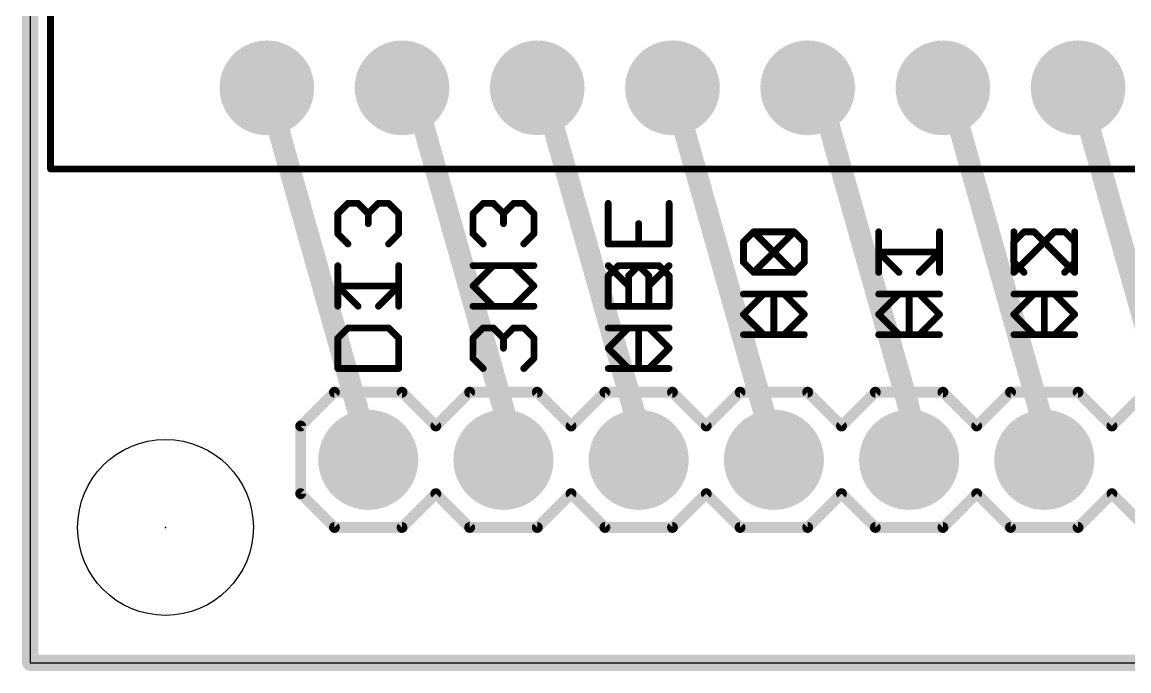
# Model space of a CAD drawing. Extents: x -3 to 97, y 0 to 38.
# Drawn here: x -0.15 to 20.64, y -0.15 to 12.03 of the extents above; entities that cross this region are included whole.
import ezdxf

# ---------------------------------------------------------------- set-up
doc = ezdxf.new("R2010")
doc.units = 0
for name, color, linetype in [('1', 14, 'CONTINUOUS'), ('16', 174, 'CONTINUOUS'), ('17', 94, 'CONTINUOUS'), ('20', 178, 'CONTINUOUS'), ('21', 251, 'CONTINUOUS'), ('23', 178, 'CONTINUOUS'), ('25', 251, 'CONTINUOUS'), ('26', 251, 'CONTINUOUS')]:
    doc.layers.add(name, color=color, linetype=linetype)

# ---------------------------------------------------------------- blocks, each defined once
blk = doc.blocks.new('ROUNDP')
at = {"const_width": 0.5}
blk.add_lwpolyline([(0, -0.25, 1), (0, 0.25, 1), (0, -0.25)], format="xyb", dxfattribs=at)

msp = doc.modelspace()

# ---------------------------------------------------------------- linework, layer by layer
at = {"layer": '1', "const_width": 0.3048}
for points in [[(0, 0), (0, 37.465)], [(97.155, 0), (0, 0)]]:
    msp.add_lwpolyline(points, dxfattribs=at)
at = {"layer": '1', "const_width": 0.1524}
for points in [[(0, 0.0762, 1), (0, -0.0762)], [(-0.0762, 0, 1), (0.0762, 0)]]:
    msp.add_lwpolyline(points, format="xyb", dxfattribs=at)
at = {"layer": '16'}
for points, const_width in [([(0, 0), (0, 36.83)], 0.3048), ([(4.4704, 10.6934), (4.445, 10.795)], 0.4064), ([(6.3754, 3.9624), (4.4704, 10.6934)], 0.4064), ([(7.2136, 10.6934), (6.985, 10.795)], 0.4064), ([(9.1186, 3.9624), (7.2136, 10.6934)], 0.4064), ([(9.652, 10.6934), (9.525, 10.795)], 0.4064), ([(11.557, 3.9624), (9.652, 10.6934)], 0.4064), ([(12.0904, 10.6934), (12.065, 10.795)], 0.4064), ([(13.9954, 3.9624), (12.0904, 10.6934)], 0.4064), ([(14.8336, 10.6934), (14.605, 10.795)], 0.4064), ([(16.7386, 3.9624), (14.8336, 10.6934)], 0.4064), ([(17.272, 10.6934), (17.145, 10.795)], 0.4064), ([(19.177, 3.9624), (17.272, 10.6934)], 0.4064), ([(19.7104, 10.6934), (19.685, 10.795)], 0.4064), ([(21.6154, 3.9624), (19.7104, 10.6934)], 0.4064), ([(6.3754, 3.9624), (6.35, 3.81)], 0.4064), ([(9.1186, 3.9624), (8.89, 3.81)], 0.4064), ([(11.557, 3.9624), (11.43, 3.81)], 0.4064), ([(13.9954, 3.9624), (13.97, 3.81)], 0.4064), ([(16.7386, 3.9624), (16.51, 3.81)], 0.4064), ([(19.177, 3.9624), (19.05, 3.81)], 0.4064), ([(97.155, 0), (0, 0)], 0.3048)]:
    msp.add_lwpolyline(points, dxfattribs=dict(at, const_width=const_width))
for points, const_width in [([(4.5436, 10.8196, 1), (4.3464, 10.7704)], 0.2032), ([(4.5682, 10.7211, 1), (4.3726, 10.6657)], 0.2032), ([(4.3718, 10.6688, 1), (4.569, 10.718)], 0.2032), ([(7.0263, 10.8878, 1), (6.9437, 10.7022)], 0.2032), ([(7.3114, 10.7211, 1), (7.1158, 10.6657)], 0.2032), ([(7.1723, 10.6006, 1), (7.2549, 10.7862)], 0.2032), ([(9.5885, 10.8743, 1), (9.4615, 10.7157)], 0.2032), ([(9.7498, 10.7211, 1), (9.5542, 10.6657)], 0.2032), ([(9.5885, 10.6141, 1), (9.7155, 10.7727)], 0.2032), ([(12.1636, 10.8196, 1), (11.9664, 10.7704)], 0.2032), ([(12.1882, 10.7211, 1), (11.9926, 10.6657)], 0.2032), ([(11.9918, 10.6688, 1), (12.189, 10.718)], 0.2032), ([(14.6463, 10.8878, 1), (14.5637, 10.7022)], 0.2032), ([(14.9314, 10.7211, 1), (14.7358, 10.6657)], 0.2032), ([(14.7923, 10.6006, 1), (14.8749, 10.7862)], 0.2032), ([(17.2085, 10.8743, 1), (17.0815, 10.7157)], 0.2032), ([(17.3698, 10.7211, 1), (17.1742, 10.6657)], 0.2032), ([(17.2085, 10.6141, 1), (17.3355, 10.7727)], 0.2032), ([(19.7836, 10.8196, 1), (19.5864, 10.7704)], 0.2032), ([(19.8082, 10.7211, 1), (19.6126, 10.6657)], 0.2032), ([(19.6118, 10.6688, 1), (19.809, 10.718)], 0.2032), ([(6.4756, 3.9457, 1), (6.2752, 3.9791)], 0.2032), ([(9.175, 3.8779, 1), (9.0622, 4.0469)], 0.2032), ([(11.6351, 3.8974, 1), (11.4789, 4.0274)], 0.2032), ([(14.0956, 3.9457, 1), (13.8952, 3.9791)], 0.2032), ([(16.795, 3.8779, 1), (16.6822, 4.0469)], 0.2032), ([(19.2551, 3.8974, 1), (19.0989, 4.0274)], 0.2032), ([(6.2776, 3.9347, 1), (6.4732, 3.9901)], 0.2032), ([(8.8336, 3.8945, 1), (8.9464, 3.7255)], 0.2032), ([(9.0208, 3.9347, 1), (9.2164, 3.9901)], 0.2032), ([(11.3519, 3.875, 1), (11.5081, 3.745)], 0.2032), ([(11.4592, 3.9347, 1), (11.6548, 3.9901)], 0.2032), ([(13.8976, 3.9347, 1), (14.0932, 3.9901)], 0.2032), ([(16.4536, 3.8945, 1), (16.5664, 3.7255)], 0.2032), ([(16.6408, 3.9347, 1), (16.8364, 3.9901)], 0.2032), ([(18.9719, 3.875, 1), (19.1281, 3.745)], 0.2032), ([(19.0792, 3.9347, 1), (19.2748, 3.9901)], 0.2032), ([(6.2498, 3.8267, 1), (6.4502, 3.7933)], 0.2032), ([(13.8698, 3.8267, 1), (14.0702, 3.7933)], 0.2032), ([(0, 0.0762, 1), (0, -0.0762)], 0.1524), ([(-0.0762, 0, 1), (0.0762, 0)], 0.1524)]:
    msp.add_lwpolyline(points, format="xyb", dxfattribs=dict(at, const_width=const_width))
at = {"layer": '20'}
for p, q in [((0, 36.82), (0, 0)), ((0, 0), (96.825, 0))]:
    msp.add_line(p, q, dxfattribs=at)
msp.add_circle((2.54, 2.54), 1.651, dxfattribs=at)
at = {"layer": '21'}
for points, const_width in [([(0.381, 9.271), (0.381, 27.559)], 0.127), ([(44.069, 9.271), (0.381, 9.271)], 0.127), ([(5.08, 4.445), (5.715, 5.08)], 0.2032), ([(5.715, 5.08), (6.985, 5.08)], 0.2032), ([(7.62, 4.445), (6.985, 5.08)], 0.2032), ([(7.62, 4.445), (8.255, 5.08)], 0.2032), ([(8.255, 5.08), (9.525, 5.08)], 0.2032), ([(10.16, 4.445), (9.525, 5.08)], 0.2032), ([(10.16, 4.445), (10.795, 5.08)], 0.2032), ([(10.795, 5.08), (12.065, 5.08)], 0.2032), ([(12.065, 5.08), (12.7, 4.445)], 0.2032), ([(12.7, 4.445), (13.335, 5.08)], 0.2032), ([(13.335, 5.08), (14.605, 5.08)], 0.2032), ([(14.605, 5.08), (15.24, 4.445)], 0.2032), ([(15.24, 4.445), (15.875, 5.08)], 0.2032), ([(15.875, 5.08), (17.145, 5.08)], 0.2032), ([(17.78, 4.445), (17.145, 5.08)], 0.2032), ([(17.78, 4.445), (18.415, 5.08)], 0.2032), ([(18.415, 5.08), (19.685, 5.08)], 0.2032), ([(19.685, 5.08), (20.32, 4.445)], 0.2032), ([(20.32, 4.445), (20.955, 5.08)], 0.2032), ([(5.08, 3.175), (5.08, 4.445)], 0.2032), ([(5.715, 2.54), (5.08, 3.175)], 0.2032), ([(6.985, 2.54), (7.62, 3.175)], 0.2032), ([(8.255, 2.54), (7.62, 3.175)], 0.2032), ([(9.525, 2.54), (10.16, 3.175)], 0.2032), ([(10.795, 2.54), (10.16, 3.175)], 0.2032), ([(12.7, 3.175), (12.065, 2.54)], 0.2032), ([(13.335, 2.54), (12.7, 3.175)], 0.2032), ([(15.24, 3.175), (14.605, 2.54)], 0.2032), ([(15.875, 2.54), (15.24, 3.175)], 0.2032), ([(17.145, 2.54), (17.78, 3.175)], 0.2032), ([(18.415, 2.54), (17.78, 3.175)], 0.2032), ([(20.32, 3.175), (19.685, 2.54)], 0.2032), ([(20.955, 2.54), (20.32, 3.175)], 0.2032), ([(6.985, 2.54), (5.715, 2.54)], 0.2032), ([(9.525, 2.54), (8.255, 2.54)], 0.2032), ([(12.065, 2.54), (10.795, 2.54)], 0.2032), ([(14.605, 2.54), (13.335, 2.54)], 0.2032), ([(17.145, 2.54), (15.875, 2.54)], 0.2032), ([(19.685, 2.54), (18.415, 2.54)], 0.2032)]:
    msp.add_lwpolyline(points, dxfattribs=dict(at, const_width=const_width))
for points, const_width in [([(0.381, 9.3028, 1), (0.381, 9.2393)], 0.0635), ([(0.3493, 9.271, 1), (0.4128, 9.271)], 0.0635), ([(5.715, 5.1308, 1), (5.715, 5.0292)], 0.1016), ([(5.7509, 5.0441, 1), (5.6791, 5.1159)], 0.1016), ([(7.0209, 5.1159, 1), (6.9491, 5.0441)], 0.1016), ([(6.985, 5.0292, 1), (6.985, 5.1308)], 0.1016), ([(8.255, 5.1308, 1), (8.255, 5.0292)], 0.1016), ([(8.2909, 5.0441, 1), (8.2191, 5.1159)], 0.1016), ([(9.5609, 5.1159, 1), (9.4891, 5.0441)], 0.1016), ([(9.525, 5.0292, 1), (9.525, 5.1308)], 0.1016), ([(10.795, 5.1308, 1), (10.795, 5.0292)], 0.1016), ([(10.8309, 5.0441, 1), (10.7591, 5.1159)], 0.1016), ([(12.1009, 5.1159, 1), (12.0291, 5.0441)], 0.1016), ([(12.065, 5.0292, 1), (12.065, 5.1308)], 0.1016), ([(13.335, 5.1308, 1), (13.335, 5.0292)], 0.1016), ([(13.3709, 5.0441, 1), (13.2991, 5.1159)], 0.1016), ([(14.6409, 5.1159, 1), (14.5691, 5.0441)], 0.1016), ([(14.605, 5.0292, 1), (14.605, 5.1308)], 0.1016), ([(15.875, 5.1308, 1), (15.875, 5.0292)], 0.1016), ([(15.9109, 5.0441, 1), (15.8391, 5.1159)], 0.1016), ([(17.1809, 5.1159, 1), (17.1091, 5.0441)], 0.1016), ([(17.145, 5.0292, 1), (17.145, 5.1308)], 0.1016), ([(18.415, 5.1308, 1), (18.415, 5.0292)], 0.1016), ([(18.4509, 5.0441, 1), (18.3791, 5.1159)], 0.1016), ([(19.7209, 5.1159, 1), (19.6491, 5.0441)], 0.1016), ([(19.685, 5.0292, 1), (19.685, 5.1308)], 0.1016), ([(5.1308, 4.445, 1), (5.0292, 4.445)], 0.1016), ([(5.0441, 4.4809, 1), (5.1159, 4.4091)], 0.1016), ([(7.5841, 4.4809, 1), (7.6559, 4.4091)], 0.1016), ([(7.5841, 4.4091, 1), (7.6559, 4.4809)], 0.1016), ([(10.1241, 4.4809, 1), (10.1959, 4.4091)], 0.1016), ([(10.1241, 4.4091, 1), (10.1959, 4.4809)], 0.1016), ([(12.6641, 4.4809, 1), (12.7359, 4.4091)], 0.1016), ([(12.6641, 4.4091, 1), (12.7359, 4.4809)], 0.1016), ([(15.2041, 4.4809, 1), (15.2759, 4.4091)], 0.1016), ([(15.2041, 4.4091, 1), (15.2759, 4.4809)], 0.1016), ([(17.7441, 4.4809, 1), (17.8159, 4.4091)], 0.1016), ([(17.7441, 4.4091, 1), (17.8159, 4.4809)], 0.1016), ([(20.2841, 4.4809, 1), (20.3559, 4.4091)], 0.1016), ([(20.2841, 4.4091, 1), (20.3559, 4.4809)], 0.1016), ([(5.1159, 3.2109, 1), (5.0441, 3.1391)], 0.1016), ([(5.0292, 3.175, 1), (5.1308, 3.175)], 0.1016), ([(7.6559, 3.2109, 1), (7.5841, 3.1391)], 0.1016), ([(7.6559, 3.1391, 1), (7.5841, 3.2109)], 0.1016), ([(10.1959, 3.2109, 1), (10.1241, 3.1391)], 0.1016), ([(10.1959, 3.1391, 1), (10.1241, 3.2109)], 0.1016), ([(12.7359, 3.2109, 1), (12.6641, 3.1391)], 0.1016), ([(12.7359, 3.1391, 1), (12.6641, 3.2109)], 0.1016), ([(15.2759, 3.2109, 1), (15.2041, 3.1391)], 0.1016), ([(15.2759, 3.1391, 1), (15.2041, 3.2109)], 0.1016), ([(17.8159, 3.2109, 1), (17.7441, 3.1391)], 0.1016), ([(17.8159, 3.1391, 1), (17.7441, 3.2109)], 0.1016), ([(20.3559, 3.2109, 1), (20.2841, 3.1391)], 0.1016), ([(20.3559, 3.1391, 1), (20.2841, 3.2109)], 0.1016), ([(5.715, 2.5908, 1), (5.715, 2.4892)], 0.1016), ([(5.6791, 2.5041, 1), (5.7509, 2.5759)], 0.1016), ([(6.9491, 2.5759, 1), (7.0209, 2.5041)], 0.1016), ([(6.985, 2.4892, 1), (6.985, 2.5908)], 0.1016), ([(8.255, 2.5908, 1), (8.255, 2.4892)], 0.1016), ([(8.2191, 2.5041, 1), (8.2909, 2.5759)], 0.1016), ([(9.4891, 2.5759, 1), (9.5609, 2.5041)], 0.1016), ([(9.525, 2.4892, 1), (9.525, 2.5908)], 0.1016), ([(10.795, 2.5908, 1), (10.795, 2.4892)], 0.1016), ([(10.7591, 2.5041, 1), (10.8309, 2.5759)], 0.1016), ([(12.0291, 2.5759, 1), (12.1009, 2.5041)], 0.1016), ([(12.065, 2.4892, 1), (12.065, 2.5908)], 0.1016), ([(13.335, 2.5908, 1), (13.335, 2.4892)], 0.1016), ([(13.2991, 2.5041, 1), (13.3709, 2.5759)], 0.1016), ([(14.5691, 2.5759, 1), (14.6409, 2.5041)], 0.1016), ([(14.605, 2.4892, 1), (14.605, 2.5908)], 0.1016), ([(15.875, 2.5908, 1), (15.875, 2.4892)], 0.1016), ([(15.8391, 2.5041, 1), (15.9109, 2.5759)], 0.1016), ([(17.1091, 2.5759, 1), (17.1809, 2.5041)], 0.1016), ([(17.145, 2.4892, 1), (17.145, 2.5908)], 0.1016), ([(18.415, 2.5908, 1), (18.415, 2.4892)], 0.1016), ([(18.3791, 2.5041, 1), (18.4509, 2.5759)], 0.1016), ([(19.6491, 2.5759, 1), (19.7209, 2.5041)], 0.1016), ([(19.685, 2.4892, 1), (19.685, 2.5908)], 0.1016)]:
    msp.add_lwpolyline(points, format="xyb", dxfattribs=dict(at, const_width=const_width))
at = {"layer": '23'}
msp.add_point((2.54, 2.54), dxfattribs=at)
at = {"layer": '25', "const_width": 0.127}
for points in [[(5.7775, 8.4353), (5.9682, 8.6259)], [(5.9682, 8.6259), (6.1589, 8.6259)], [(6.1589, 8.6259), (6.3495, 8.4353)], [(6.3495, 8.4353), (6.5402, 8.6259)], [(6.5402, 8.6259), (6.7308, 8.6259)], [(6.7308, 8.6259), (6.9215, 8.4353)], [(8.3175, 8.4353), (8.5082, 8.6259)], [(8.5082, 8.6259), (8.6989, 8.6259)], [(8.6989, 8.6259), (8.8895, 8.4353)], [(8.8895, 8.4353), (9.0802, 8.6259)], [(9.0802, 8.6259), (9.2708, 8.6259)], [(9.2708, 8.6259), (9.4615, 8.4353)], [(10.8575, 7.8633), (10.8575, 8.6259)], [(5.7775, 8.054), (5.7775, 8.4353)], [(6.3495, 8.4353), (6.3495, 8.2446)], [(6.9215, 8.4353), (6.9215, 8.054)], [(8.3175, 8.054), (8.3175, 8.4353)], [(8.8895, 8.4353), (8.8895, 8.2446)], [(9.4615, 8.4353), (9.4615, 8.054)], [(5.9682, 7.8633), (5.7775, 8.054)], [(6.9215, 8.054), (6.7308, 7.8633)], [(8.5082, 7.8633), (8.3175, 8.054)], [(9.4615, 8.054), (9.2708, 7.8633)], [(11.4295, 7.8633), (11.4295, 8.2446)], [(13.3975, 7.9009), (13.5882, 8.0915)], [(13.5882, 8.0915), (14.3508, 8.0915)], [(14.3508, 7.3289), (13.5882, 8.0915)], [(14.3508, 8.0915), (14.5415, 7.9009)], [(17.0815, 7.3289), (17.0815, 8.0915)], [(18.6682, 8.0915), (18.4775, 7.9009)], [(18.8589, 8.0915), (18.6682, 8.0915)], [(19.6215, 7.3289), (18.8589, 8.0915)], [(19.6215, 8.0915), (19.6215, 7.3289)], [(12.0015, 7.8633), (10.8575, 7.8633)], [(13.3975, 7.5196), (13.3975, 7.9009)], [(14.5415, 7.9009), (14.5415, 7.5196)], [(18.4775, 7.9009), (18.4775, 7.5196)], [(16.3189, 7.3289), (15.9375, 7.7102)], [(15.9375, 7.7102), (17.0815, 7.7102)], [(6.9215, 6.6939), (6.9215, 7.4565)], [(9.0802, 7.4565), (8.3175, 7.4565)], [(9.4615, 7.0752), (9.0802, 7.4565)], [(10.8575, 7.2659), (11.0482, 7.4565)], [(11.0482, 7.4565), (11.4295, 7.4565)], [(11.4295, 7.4565), (11.6202, 7.2659)], [(11.6202, 7.0752), (12.0015, 7.4565)], [(13.5882, 7.3289), (13.3975, 7.5196)], [(14.5415, 7.5196), (14.3508, 7.3289)], [(18.4775, 7.5196), (18.6682, 7.3289)], [(10.8575, 6.6939), (10.8575, 7.2659)], [(11.6202, 7.2659), (11.6202, 6.6939)], [(14.3508, 7.3289), (13.5882, 7.3289)], [(6.1589, 6.6939), (5.7775, 7.0752)], [(5.7775, 7.0752), (6.9215, 7.0752)], [(9.0802, 6.6939), (9.4615, 7.0752)], [(13.3975, 6.5408), (13.7789, 6.9222)], [(13.7789, 6.9222), (14.5415, 6.9222)], [(13.9695, 6.1595), (13.9695, 6.9222)], [(15.9375, 6.5408), (16.3189, 6.9222)], [(16.3189, 6.9222), (17.0815, 6.9222)], [(16.5095, 6.1595), (16.5095, 6.9222)], [(18.4775, 6.5408), (18.8589, 6.9222)], [(18.8589, 6.9222), (19.6215, 6.9222)], [(19.0495, 6.1595), (19.0495, 6.9222)], [(8.3175, 6.6939), (9.0802, 6.6939)], [(12.0015, 6.6939), (10.8575, 6.6939)], [(13.7789, 6.1595), (13.3975, 6.5408)], [(16.3189, 6.1595), (15.9375, 6.5408)], [(18.8589, 6.1595), (18.4775, 6.5408)], [(5.9682, 6.2872), (5.7775, 6.0965)], [(6.7308, 6.2872), (5.9682, 6.2872)], [(6.9215, 6.0965), (6.7308, 6.2872)], [(8.3175, 6.0965), (8.5082, 6.2872)], [(8.5082, 6.2872), (8.6989, 6.2872)], [(8.6989, 6.2872), (8.8895, 6.0965)], [(8.8895, 6.0965), (9.0802, 6.2872)], [(9.0802, 6.2872), (9.2708, 6.2872)], [(9.2708, 6.2872), (9.4615, 6.0965)], [(10.8575, 5.9058), (11.2389, 6.2872)], [(11.2389, 6.2872), (12.0015, 6.2872)], [(11.4295, 5.5245), (11.4295, 6.2872)], [(5.7775, 6.0965), (5.7775, 5.5245)], [(6.9215, 5.5245), (6.9215, 6.0965)], [(8.3175, 5.7152), (8.3175, 6.0965)], [(8.8895, 6.0965), (8.8895, 5.9058)], [(9.4615, 6.0965), (9.4615, 5.7152)], [(14.5415, 6.1595), (13.7789, 6.1595)], [(17.0815, 6.1595), (16.3189, 6.1595)], [(19.6215, 6.1595), (18.8589, 6.1595)], [(11.2389, 5.5245), (10.8575, 5.9058)], [(8.5082, 5.5245), (8.3175, 5.7152)], [(9.4615, 5.7152), (9.2708, 5.5245)], [(5.7775, 5.5245), (6.9215, 5.5245)], [(12.0015, 5.5245), (11.2389, 5.5245)]]:
    msp.add_lwpolyline(points, dxfattribs=at)
at = {"layer": '25', "const_width": 0.0635}
for points in [[(5.9682, 8.6577, 1), (5.9682, 8.5942)], [(5.9906, 8.6035, 1), (5.9457, 8.6484)], [(6.1813, 8.6484, 1), (6.1364, 8.6035)], [(6.1589, 8.5942, 1), (6.1589, 8.6577)], [(6.5402, 8.6577, 1), (6.5402, 8.5942)], [(6.5626, 8.6035, 1), (6.5177, 8.6484)], [(6.7533, 8.6484, 1), (6.7084, 8.6035)], [(6.7308, 8.5942, 1), (6.7308, 8.6577)], [(8.5082, 8.6577, 1), (8.5082, 8.5942)], [(8.5306, 8.6035, 1), (8.4857, 8.6484)], [(8.7213, 8.6484, 1), (8.6764, 8.6035)], [(8.6989, 8.5942, 1), (8.6989, 8.6577)], [(9.0802, 8.6577, 1), (9.0802, 8.5942)], [(9.1026, 8.6035, 1), (9.0577, 8.6484)], [(9.2933, 8.6484, 1), (9.2484, 8.6035)], [(9.2708, 8.5942, 1), (9.2708, 8.6577)], [(10.8893, 8.6259, 1), (10.8258, 8.6259)], [(5.8093, 8.4353, 1), (5.7458, 8.4353)], [(5.7551, 8.4577, 1), (5.8, 8.4128)], [(6.3813, 8.4353, 1), (6.3178, 8.4353)], [(6.3271, 8.4577, 1), (6.372, 8.4128)], [(6.3271, 8.4128, 1), (6.372, 8.4577)], [(6.9532, 8.4353, 1), (6.8898, 8.4353)], [(6.899, 8.4128, 1), (6.944, 8.4577)], [(8.3493, 8.4353, 1), (8.2858, 8.4353)], [(8.2951, 8.4577, 1), (8.34, 8.4128)], [(8.9213, 8.4353, 1), (8.8578, 8.4353)], [(8.8671, 8.4577, 1), (8.912, 8.4128)], [(8.8671, 8.4128, 1), (8.912, 8.4577)], [(9.4933, 8.4353, 1), (9.4298, 8.4353)], [(9.439, 8.4128, 1), (9.484, 8.4577)], [(5.8, 8.0764, 1), (5.7551, 8.0315)], [(6.3178, 8.2446, 1), (6.3813, 8.2446)], [(6.944, 8.0315, 1), (6.899, 8.0764)], [(8.34, 8.0764, 1), (8.2951, 8.0315)], [(8.8578, 8.2446, 1), (8.9213, 8.2446)], [(9.484, 8.0315, 1), (9.439, 8.0764)], [(11.4613, 8.2446, 1), (11.3978, 8.2446)], [(13.5882, 8.1233, 1), (13.5882, 8.0598)], [(13.6106, 8.114, 1), (13.5657, 8.0691)], [(13.6106, 8.0691, 1), (13.5657, 8.114)], [(14.3733, 8.114, 1), (14.3284, 8.0691)], [(14.3508, 8.0598, 1), (14.3508, 8.1233)], [(17.1133, 8.0915, 1), (17.0498, 8.0915)], [(18.6682, 8.1233, 1), (18.6682, 8.0598)], [(18.6906, 8.0691, 1), (18.6457, 8.114)], [(18.8813, 8.114, 1), (18.8364, 8.0691)], [(18.8589, 8.0598, 1), (18.8589, 8.1233)], [(19.6532, 8.0915, 1), (19.5898, 8.0915)], [(5.7458, 8.054, 1), (5.8093, 8.054)], [(5.9457, 7.8408, 1), (5.9906, 7.8857)], [(6.7084, 7.8857, 1), (6.7533, 7.8408)], [(6.8898, 8.054, 1), (6.9532, 8.054)], [(8.2858, 8.054, 1), (8.3493, 8.054)], [(8.4857, 7.8408, 1), (8.5306, 7.8857)], [(9.2484, 7.8857, 1), (9.2933, 7.8408)], [(9.4298, 8.054, 1), (9.4933, 8.054)], [(10.8575, 7.895, 1), (10.8575, 7.8315)], [(12.0015, 7.8315, 1), (12.0015, 7.895)], [(13.4293, 7.9009, 1), (13.3658, 7.9009)], [(13.3751, 7.9233, 1), (13.42, 7.8784)], [(14.5733, 7.9009, 1), (14.5098, 7.9009)], [(14.519, 7.8784, 1), (14.564, 7.9233)], [(18.5093, 7.9009, 1), (18.4458, 7.9009)], [(18.4551, 7.9233, 1), (18.5, 7.8784)], [(10.8258, 7.8633, 1), (10.8893, 7.8633)], [(11.3978, 7.8633, 1), (11.4613, 7.8633)], [(15.9375, 7.742, 1), (15.9375, 7.6785)], [(15.96, 7.7327, 1), (15.9151, 7.6878)], [(17.0815, 7.6785, 1), (17.0815, 7.742)], [(6.9532, 7.4565, 1), (6.8898, 7.4565)], [(8.3175, 7.4883, 1), (8.3175, 7.4248)], [(9.1026, 7.479, 1), (9.0577, 7.4341)], [(9.0802, 7.4248, 1), (9.0802, 7.4883)], [(11.0482, 7.4883, 1), (11.0482, 7.4248)], [(11.0706, 7.4341, 1), (11.0257, 7.479)], [(11.452, 7.479, 1), (11.4071, 7.4341)], [(11.4295, 7.4248, 1), (11.4295, 7.4883)], [(12.024, 7.4341, 1), (11.979, 7.479)], [(13.3658, 7.5196, 1), (13.4293, 7.5196)], [(13.42, 7.542, 1), (13.3751, 7.4971)], [(14.5098, 7.5196, 1), (14.5733, 7.5196)], [(14.564, 7.4971, 1), (14.519, 7.542)], [(18.4458, 7.5196, 1), (18.5093, 7.5196)], [(18.5, 7.542, 1), (18.4551, 7.4971)], [(10.8893, 7.2659, 1), (10.8258, 7.2659)], [(10.8351, 7.2883, 1), (10.88, 7.2434)], [(11.6519, 7.2659, 1), (11.5884, 7.2659)], [(11.5977, 7.2434, 1), (11.6426, 7.2883)], [(13.5882, 7.3606, 1), (13.5882, 7.2971)], [(13.5657, 7.3064, 1), (13.6106, 7.3513)], [(14.3284, 7.3513, 1), (14.3733, 7.3064)], [(14.3284, 7.3064, 1), (14.3733, 7.3513)], [(14.3508, 7.2971, 1), (14.3508, 7.3606)], [(16.2964, 7.3064, 1), (16.3413, 7.3513)], [(17.0498, 7.3289, 1), (17.1133, 7.3289)], [(18.6457, 7.3064, 1), (18.6906, 7.3513)], [(19.5898, 7.3289, 1), (19.6532, 7.3289)], [(19.599, 7.3064, 1), (19.644, 7.3513)], [(5.7775, 7.107, 1), (5.7775, 7.0435)], [(5.8, 7.0977, 1), (5.7551, 7.0528)], [(6.9215, 7.0435, 1), (6.9215, 7.107)], [(9.484, 7.0528, 1), (9.439, 7.0977)], [(9.439, 7.0528, 1), (9.484, 7.0977)], [(11.5977, 7.0977, 1), (11.6426, 7.0528)], [(13.7789, 6.9539, 1), (13.7789, 6.8904)], [(13.8013, 6.8997, 1), (13.7564, 6.9446)], [(14.0013, 6.9222, 1), (13.9378, 6.9222)], [(14.5415, 6.8904, 1), (14.5415, 6.9539)], [(16.3189, 6.9539, 1), (16.3189, 6.8904)], [(16.3413, 6.8997, 1), (16.2964, 6.9446)], [(16.5413, 6.9222, 1), (16.4778, 6.9222)], [(17.0815, 6.8904, 1), (17.0815, 6.9539)], [(18.8589, 6.9539, 1), (18.8589, 6.8904)], [(18.8813, 6.8997, 1), (18.8364, 6.9446)], [(19.0813, 6.9222, 1), (19.0178, 6.9222)], [(19.6215, 6.8904, 1), (19.6215, 6.9539)], [(6.1364, 6.6714, 1), (6.1813, 6.7163)], [(6.8898, 6.6939, 1), (6.9532, 6.6939)], [(8.3175, 6.7256, 1), (8.3175, 6.6621)], [(9.0577, 6.7163, 1), (9.1026, 6.6714)], [(9.0802, 6.6621, 1), (9.0802, 6.7256)], [(10.8575, 6.7256, 1), (10.8575, 6.6621)], [(10.8258, 6.6939, 1), (10.8893, 6.6939)], [(11.5884, 6.6939, 1), (11.6519, 6.6939)], [(12.0015, 6.6621, 1), (12.0015, 6.7256)], [(13.42, 6.5633, 1), (13.3751, 6.5184)], [(13.3751, 6.5633, 1), (13.42, 6.5184)], [(15.96, 6.5633, 1), (15.9151, 6.5184)], [(15.9151, 6.5633, 1), (15.96, 6.5184)], [(18.5, 6.5633, 1), (18.4551, 6.5184)], [(18.4551, 6.5633, 1), (18.5, 6.5184)], [(5.9682, 6.3189, 1), (5.9682, 6.2554)], [(5.9906, 6.2647, 1), (5.9457, 6.3096)], [(6.7533, 6.3096, 1), (6.7084, 6.2647)], [(6.7308, 6.2554, 1), (6.7308, 6.3189)], [(8.5082, 6.3189, 1), (8.5082, 6.2554)], [(8.5306, 6.2647, 1), (8.4857, 6.3096)], [(8.7213, 6.3096, 1), (8.6764, 6.2647)], [(8.6989, 6.2554, 1), (8.6989, 6.3189)], [(9.0802, 6.3189, 1), (9.0802, 6.2554)], [(9.1026, 6.2647, 1), (9.0577, 6.3096)], [(9.2933, 6.3096, 1), (9.2484, 6.2647)], [(9.2708, 6.2554, 1), (9.2708, 6.3189)], [(11.2389, 6.3189, 1), (11.2389, 6.2554)], [(11.2613, 6.2647, 1), (11.2164, 6.3096)], [(11.4613, 6.2872, 1), (11.3978, 6.2872)], [(12.0015, 6.2554, 1), (12.0015, 6.3189)], [(5.8093, 6.0965, 1), (5.7458, 6.0965)], [(5.7551, 6.1189, 1), (5.8, 6.074)], [(6.9532, 6.0965, 1), (6.8898, 6.0965)], [(6.899, 6.074, 1), (6.944, 6.1189)], [(8.3493, 6.0965, 1), (8.2858, 6.0965)], [(8.2951, 6.1189, 1), (8.34, 6.074)], [(8.9213, 6.0965, 1), (8.8578, 6.0965)], [(8.8671, 6.1189, 1), (8.912, 6.074)], [(8.8671, 6.074, 1), (8.912, 6.1189)], [(9.4933, 6.0965, 1), (9.4298, 6.0965)], [(9.439, 6.074, 1), (9.484, 6.1189)], [(13.7789, 6.1913, 1), (13.7789, 6.1278)], [(13.7564, 6.137, 1), (13.8013, 6.182)], [(13.9378, 6.1595, 1), (14.0013, 6.1595)], [(14.5415, 6.1278, 1), (14.5415, 6.1913)], [(16.3189, 6.1913, 1), (16.3189, 6.1278)], [(16.2964, 6.137, 1), (16.3413, 6.182)], [(16.4778, 6.1595, 1), (16.5413, 6.1595)], [(17.0815, 6.1278, 1), (17.0815, 6.1913)], [(18.8589, 6.1913, 1), (18.8589, 6.1278)], [(18.8364, 6.137, 1), (18.8813, 6.182)], [(19.0178, 6.1595, 1), (19.0813, 6.1595)], [(19.6215, 6.1278, 1), (19.6215, 6.1913)], [(8.8578, 5.9058, 1), (8.9213, 5.9058)], [(10.88, 5.9283, 1), (10.8351, 5.8834)], [(10.8351, 5.9283, 1), (10.88, 5.8834)], [(8.34, 5.7376, 1), (8.2951, 5.6927)], [(8.2858, 5.7152, 1), (8.3493, 5.7152)], [(9.4298, 5.7152, 1), (9.4933, 5.7152)], [(9.484, 5.6927, 1), (9.439, 5.7376)], [(5.7775, 5.5563, 1), (5.7775, 5.4928)], [(5.7458, 5.5245, 1), (5.8093, 5.5245)], [(6.8898, 5.5245, 1), (6.9532, 5.5245)], [(6.9215, 5.4928, 1), (6.9215, 5.5563)], [(8.4857, 5.502, 1), (8.5306, 5.547)], [(9.2484, 5.547, 1), (9.2933, 5.502)], [(11.2389, 5.5563, 1), (11.2389, 5.4928)], [(11.2164, 5.502, 1), (11.2613, 5.547)], [(11.3978, 5.5245, 1), (11.4613, 5.5245)], [(12.0015, 5.4928, 1), (12.0015, 5.5563)]]:
    msp.add_lwpolyline(points, format="xyb", dxfattribs=at)
at = {"layer": '26', "const_width": 0.127}
for points in [[(5.9692, 8.6259), (5.7785, 8.4353)], [(6.1598, 8.6259), (5.9692, 8.6259)], [(6.3505, 8.4353), (6.1598, 8.6259)], [(6.5412, 8.6259), (6.3505, 8.4353)], [(6.7318, 8.6259), (6.5412, 8.6259)], [(6.9225, 8.4353), (6.7318, 8.6259)], [(8.5092, 8.6259), (8.3185, 8.4353)], [(8.6998, 8.6259), (8.5092, 8.6259)], [(8.8905, 8.4353), (8.6998, 8.6259)], [(9.0812, 8.6259), (8.8905, 8.4353)], [(9.2718, 8.6259), (9.0812, 8.6259)], [(9.4625, 8.4353), (9.2718, 8.6259)], [(12.0025, 7.8633), (12.0025, 8.6259)], [(5.7785, 8.4353), (5.7785, 8.054)], [(6.3505, 8.4353), (6.3505, 8.2446)], [(6.9225, 8.054), (6.9225, 8.4353)], [(8.3185, 8.4353), (8.3185, 8.054)], [(8.8905, 8.4353), (8.8905, 8.2446)], [(9.4625, 8.054), (9.4625, 8.4353)], [(5.7785, 8.054), (5.9692, 7.8633)], [(6.7318, 7.8633), (6.9225, 8.054)], [(8.3185, 8.054), (8.5092, 7.8633)], [(9.2718, 7.8633), (9.4625, 8.054)], [(11.4305, 7.8633), (11.4305, 8.2446)], [(13.5892, 8.0915), (13.3985, 7.9009)], [(14.3518, 8.0915), (13.5892, 8.0915)], [(13.5892, 7.3289), (14.3518, 8.0915)], [(14.5425, 7.9009), (14.3518, 8.0915)], [(15.9385, 7.3289), (15.9385, 8.0915)], [(18.4785, 8.0915), (18.4785, 7.3289)], [(18.4785, 7.3289), (19.2412, 8.0915)], [(19.2412, 8.0915), (19.4318, 8.0915)], [(19.4318, 8.0915), (19.6225, 7.9009)], [(10.8585, 7.8633), (12.0025, 7.8633)], [(13.3985, 7.9009), (13.3985, 7.5196)], [(14.5425, 7.5196), (14.5425, 7.9009)], [(19.6225, 7.9009), (19.6225, 7.5196)], [(17.0825, 7.7102), (15.9385, 7.7102)], [(16.7012, 7.3289), (17.0825, 7.7102)], [(5.7785, 6.6939), (5.7785, 7.4565)], [(8.3185, 7.0752), (8.6998, 7.4565)], [(8.6998, 7.4565), (9.4625, 7.4565)], [(11.2398, 7.0752), (10.8585, 7.4565)], [(11.4305, 7.4565), (11.2398, 7.2659)], [(11.8118, 7.4565), (11.4305, 7.4565)], [(12.0025, 7.2659), (11.8118, 7.4565)], [(13.3985, 7.5196), (13.5892, 7.3289)], [(14.3518, 7.3289), (14.5425, 7.5196)], [(19.6225, 7.5196), (19.4318, 7.3289)], [(11.2398, 7.2659), (11.2398, 6.6939)], [(12.0025, 6.6939), (12.0025, 7.2659)], [(13.5892, 7.3289), (14.3518, 7.3289)], [(6.9225, 7.0752), (5.7785, 7.0752)], [(6.5412, 6.6939), (6.9225, 7.0752)], [(8.6998, 6.6939), (8.3185, 7.0752)], [(14.1612, 6.9222), (13.3985, 6.9222)], [(13.9705, 6.1595), (13.9705, 6.9222)], [(14.5425, 6.5408), (14.1612, 6.9222)], [(16.7012, 6.9222), (15.9385, 6.9222)], [(16.5105, 6.1595), (16.5105, 6.9222)], [(17.0825, 6.5408), (16.7012, 6.9222)], [(19.2412, 6.9222), (18.4785, 6.9222)], [(19.0505, 6.1595), (19.0505, 6.9222)], [(19.6225, 6.5408), (19.2412, 6.9222)], [(9.4625, 6.6939), (8.6998, 6.6939)], [(10.8585, 6.6939), (12.0025, 6.6939)], [(14.1612, 6.1595), (14.5425, 6.5408)], [(16.7012, 6.1595), (17.0825, 6.5408)], [(19.2412, 6.1595), (19.6225, 6.5408)], [(5.7785, 6.0965), (5.9692, 6.2872)], [(5.9692, 6.2872), (6.7318, 6.2872)], [(6.7318, 6.2872), (6.9225, 6.0965)], [(8.5092, 6.2872), (8.3185, 6.0965)], [(8.6998, 6.2872), (8.5092, 6.2872)], [(8.8905, 6.0965), (8.6998, 6.2872)], [(9.0812, 6.2872), (8.8905, 6.0965)], [(9.2718, 6.2872), (9.0812, 6.2872)], [(9.4625, 6.0965), (9.2718, 6.2872)], [(11.6212, 6.2872), (10.8585, 6.2872)], [(11.4305, 5.5245), (11.4305, 6.2872)], [(12.0025, 5.9058), (11.6212, 6.2872)], [(5.7785, 5.5245), (5.7785, 6.0965)], [(6.9225, 6.0965), (6.9225, 5.5245)], [(8.3185, 6.0965), (8.3185, 5.7152)], [(8.8905, 6.0965), (8.8905, 5.9058)], [(9.4625, 5.7152), (9.4625, 6.0965)], [(13.3985, 6.1595), (14.1612, 6.1595)], [(15.9385, 6.1595), (16.7012, 6.1595)], [(18.4785, 6.1595), (19.2412, 6.1595)], [(11.6212, 5.5245), (12.0025, 5.9058)], [(8.3185, 5.7152), (8.5092, 5.5245)], [(9.2718, 5.5245), (9.4625, 5.7152)], [(6.9225, 5.5245), (5.7785, 5.5245)], [(10.8585, 5.5245), (11.6212, 5.5245)]]:
    msp.add_lwpolyline(points, dxfattribs=at)
at = {"layer": '26', "const_width": 0.0635}
for points in [[(5.9692, 8.6577, 1), (5.9692, 8.5942)], [(5.9916, 8.6035, 1), (5.9467, 8.6484)], [(6.1823, 8.6484, 1), (6.1374, 8.6035)], [(6.1598, 8.5942, 1), (6.1598, 8.6577)], [(6.5412, 8.6577, 1), (6.5412, 8.5942)], [(6.5636, 8.6035, 1), (6.5187, 8.6484)], [(6.7543, 8.6484, 1), (6.7094, 8.6035)], [(6.7318, 8.5942, 1), (6.7318, 8.6577)], [(8.5092, 8.6577, 1), (8.5092, 8.5942)], [(8.5316, 8.6035, 1), (8.4867, 8.6484)], [(8.7223, 8.6484, 1), (8.6774, 8.6035)], [(8.6998, 8.5942, 1), (8.6998, 8.6577)], [(9.0812, 8.6577, 1), (9.0812, 8.5942)], [(9.1036, 8.6035, 1), (9.0587, 8.6484)], [(9.2943, 8.6484, 1), (9.2494, 8.6035)], [(9.2718, 8.5942, 1), (9.2718, 8.6577)], [(12.0342, 8.6259, 1), (11.9707, 8.6259)], [(5.756, 8.4577, 1), (5.801, 8.4128)], [(5.8102, 8.4353, 1), (5.7468, 8.4353)], [(6.3822, 8.4353, 1), (6.3187, 8.4353)], [(6.328, 8.4577, 1), (6.3729, 8.4128)], [(6.328, 8.4128, 1), (6.3729, 8.4577)], [(6.9542, 8.4353, 1), (6.8907, 8.4353)], [(6.9, 8.4128, 1), (6.9449, 8.4577)], [(8.3503, 8.4353, 1), (8.2867, 8.4353)], [(8.296, 8.4577, 1), (8.341, 8.4128)], [(8.9222, 8.4353, 1), (8.8587, 8.4353)], [(8.868, 8.4577, 1), (8.9129, 8.4128)], [(8.868, 8.4128, 1), (8.9129, 8.4577)], [(9.4942, 8.4353, 1), (9.4307, 8.4353)], [(9.44, 8.4128, 1), (9.4849, 8.4577)], [(5.801, 8.0764, 1), (5.756, 8.0315)], [(6.3187, 8.2446, 1), (6.3822, 8.2446)], [(6.9449, 8.0315, 1), (6.9, 8.0764)], [(8.341, 8.0764, 1), (8.296, 8.0315)], [(8.8587, 8.2446, 1), (8.9222, 8.2446)], [(9.4849, 8.0315, 1), (9.44, 8.0764)], [(11.4622, 8.2446, 1), (11.3987, 8.2446)], [(13.5892, 8.1233, 1), (13.5892, 8.0598)], [(13.6116, 8.0691, 1), (13.5667, 8.114)], [(14.3743, 8.114, 1), (14.3294, 8.0691)], [(14.3743, 8.0691, 1), (14.3294, 8.114)], [(14.3518, 8.0598, 1), (14.3518, 8.1233)], [(15.9703, 8.0915, 1), (15.9068, 8.0915)], [(18.5102, 8.0915, 1), (18.4468, 8.0915)], [(19.2412, 8.1233, 1), (19.2412, 8.0598)], [(19.2636, 8.0691, 1), (19.2187, 8.114)], [(19.4543, 8.114, 1), (19.4094, 8.0691)], [(19.4318, 8.0598, 1), (19.4318, 8.1233)], [(5.7468, 8.054, 1), (5.8102, 8.054)], [(5.9467, 7.8408, 1), (5.9916, 7.8857)], [(6.7094, 7.8857, 1), (6.7543, 7.8408)], [(6.8907, 8.054, 1), (6.9542, 8.054)], [(8.2867, 8.054, 1), (8.3503, 8.054)], [(8.4867, 7.8408, 1), (8.5316, 7.8857)], [(9.2494, 7.8857, 1), (9.2943, 7.8408)], [(9.4307, 8.054, 1), (9.4942, 8.054)], [(10.8585, 7.895, 1), (10.8585, 7.8315)], [(12.0025, 7.8315, 1), (12.0025, 7.895)], [(13.4303, 7.9009, 1), (13.3667, 7.9009)], [(13.376, 7.9233, 1), (13.421, 7.8784)], [(14.5742, 7.9009, 1), (14.5107, 7.9009)], [(14.52, 7.8784, 1), (14.5649, 7.9233)], [(19.6542, 7.9009, 1), (19.5907, 7.9009)], [(19.6, 7.8784, 1), (19.6449, 7.9233)], [(11.3987, 7.8633, 1), (11.4622, 7.8633)], [(11.9707, 7.8633, 1), (12.0342, 7.8633)], [(15.9385, 7.742, 1), (15.9385, 7.6785)], [(17.1049, 7.6878, 1), (17.06, 7.7327)], [(17.0825, 7.6785, 1), (17.0825, 7.742)], [(5.8102, 7.4565, 1), (5.7468, 7.4565)], [(8.6998, 7.4883, 1), (8.6998, 7.4248)], [(8.7223, 7.4341, 1), (8.6774, 7.479)], [(9.4625, 7.4248, 1), (9.4625, 7.4883)], [(10.881, 7.479, 1), (10.836, 7.4341)], [(11.4305, 7.4883, 1), (11.4305, 7.4248)], [(11.4529, 7.4341, 1), (11.408, 7.479)], [(11.8343, 7.479, 1), (11.7894, 7.4341)], [(11.8118, 7.4248, 1), (11.8118, 7.4883)], [(13.3667, 7.5196, 1), (13.4303, 7.5196)], [(13.421, 7.542, 1), (13.376, 7.4971)], [(14.5107, 7.5196, 1), (14.5742, 7.5196)], [(14.5649, 7.4971, 1), (14.52, 7.542)], [(19.5907, 7.5196, 1), (19.6542, 7.5196)], [(19.6449, 7.4971, 1), (19.6, 7.542)], [(11.2716, 7.2659, 1), (11.2081, 7.2659)], [(11.2174, 7.2883, 1), (11.2623, 7.2434)], [(12.0342, 7.2659, 1), (11.9707, 7.2659)], [(11.98, 7.2434, 1), (12.0249, 7.2883)], [(13.5892, 7.3606, 1), (13.5892, 7.2971)], [(13.5667, 7.3513, 1), (13.6116, 7.3064)], [(13.5667, 7.3064, 1), (13.6116, 7.3513)], [(14.3294, 7.3513, 1), (14.3743, 7.3064)], [(14.3518, 7.2971, 1), (14.3518, 7.3606)], [(15.9068, 7.3289, 1), (15.9703, 7.3289)], [(16.6787, 7.3513, 1), (16.7236, 7.3064)], [(18.456, 7.3513, 1), (18.501, 7.3064)], [(18.4468, 7.3289, 1), (18.5102, 7.3289)], [(19.4094, 7.3513, 1), (19.4543, 7.3064)], [(5.7785, 7.107, 1), (5.7785, 7.0435)], [(6.9449, 7.0528, 1), (6.9, 7.0977)], [(6.9225, 7.0435, 1), (6.9225, 7.107)], [(8.341, 7.0977, 1), (8.296, 7.0528)], [(8.296, 7.0977, 1), (8.341, 7.0528)], [(11.2174, 7.0528, 1), (11.2623, 7.0977)], [(13.3985, 6.9539, 1), (13.3985, 6.8904)], [(14.0022, 6.9222, 1), (13.9387, 6.9222)], [(14.1836, 6.9446, 1), (14.1387, 6.8997)], [(14.1612, 6.8904, 1), (14.1612, 6.9539)], [(15.9385, 6.9539, 1), (15.9385, 6.8904)], [(16.5422, 6.9222, 1), (16.4787, 6.9222)], [(16.7236, 6.9446, 1), (16.6787, 6.8997)], [(16.7012, 6.8904, 1), (16.7012, 6.9539)], [(18.4785, 6.9539, 1), (18.4785, 6.8904)], [(19.0822, 6.9222, 1), (19.0187, 6.9222)], [(19.2636, 6.9446, 1), (19.2187, 6.8997)], [(19.2412, 6.8904, 1), (19.2412, 6.9539)], [(5.7468, 6.6939, 1), (5.8102, 6.6939)], [(6.5187, 6.7163, 1), (6.5636, 6.6714)], [(8.6998, 6.7256, 1), (8.6998, 6.6621)], [(8.6774, 6.6714, 1), (8.7223, 6.7163)], [(9.4625, 6.6621, 1), (9.4625, 6.7256)], [(10.8585, 6.7256, 1), (10.8585, 6.6621)], [(11.2081, 6.6939, 1), (11.2716, 6.6939)], [(11.9707, 6.6939, 1), (12.0342, 6.6939)], [(12.0025, 6.6621, 1), (12.0025, 6.7256)], [(14.5649, 6.5184, 1), (14.52, 6.5633)], [(14.52, 6.5184, 1), (14.5649, 6.5633)], [(17.1049, 6.5184, 1), (17.06, 6.5633)], [(17.06, 6.5184, 1), (17.1049, 6.5633)], [(19.6449, 6.5184, 1), (19.6, 6.5633)], [(19.6, 6.5184, 1), (19.6449, 6.5633)], [(5.9692, 6.3189, 1), (5.9692, 6.2554)], [(5.9916, 6.2647, 1), (5.9467, 6.3096)], [(6.7543, 6.3096, 1), (6.7094, 6.2647)], [(6.7318, 6.2554, 1), (6.7318, 6.3189)], [(8.5092, 6.3189, 1), (8.5092, 6.2554)], [(8.5316, 6.2647, 1), (8.4867, 6.3096)], [(8.7223, 6.3096, 1), (8.6774, 6.2647)], [(8.6998, 6.2554, 1), (8.6998, 6.3189)], [(9.0812, 6.3189, 1), (9.0812, 6.2554)], [(9.1036, 6.2647, 1), (9.0587, 6.3096)], [(9.2943, 6.3096, 1), (9.2494, 6.2647)], [(9.2718, 6.2554, 1), (9.2718, 6.3189)], [(10.8585, 6.3189, 1), (10.8585, 6.2554)], [(11.4622, 6.2872, 1), (11.3987, 6.2872)], [(11.6436, 6.3096, 1), (11.5987, 6.2647)], [(11.6212, 6.2554, 1), (11.6212, 6.3189)], [(5.756, 6.1189, 1), (5.801, 6.074)], [(5.8102, 6.0965, 1), (5.7468, 6.0965)], [(6.9542, 6.0965, 1), (6.8907, 6.0965)], [(6.9, 6.074, 1), (6.9449, 6.1189)], [(8.3503, 6.0965, 1), (8.2867, 6.0965)], [(8.296, 6.1189, 1), (8.341, 6.074)], [(8.9222, 6.0965, 1), (8.8587, 6.0965)], [(8.868, 6.1189, 1), (8.9129, 6.074)], [(8.868, 6.074, 1), (8.9129, 6.1189)], [(9.4942, 6.0965, 1), (9.4307, 6.0965)], [(9.44, 6.074, 1), (9.4849, 6.1189)], [(13.3985, 6.1913, 1), (13.3985, 6.1278)], [(13.9387, 6.1595, 1), (14.0022, 6.1595)], [(14.1387, 6.182, 1), (14.1836, 6.137)], [(14.1612, 6.1278, 1), (14.1612, 6.1913)], [(15.9385, 6.1913, 1), (15.9385, 6.1278)], [(16.4787, 6.1595, 1), (16.5422, 6.1595)], [(16.6787, 6.182, 1), (16.7236, 6.137)], [(16.7012, 6.1278, 1), (16.7012, 6.1913)], [(18.4785, 6.1913, 1), (18.4785, 6.1278)], [(19.0187, 6.1595, 1), (19.0822, 6.1595)], [(19.2187, 6.182, 1), (19.2636, 6.137)], [(19.2412, 6.1278, 1), (19.2412, 6.1913)], [(8.8587, 5.9058, 1), (8.9222, 5.9058)], [(12.0249, 5.8834, 1), (11.98, 5.9283)], [(11.98, 5.8834, 1), (12.0249, 5.9283)], [(8.2867, 5.7152, 1), (8.3503, 5.7152)], [(8.341, 5.7376, 1), (8.296, 5.6927)], [(9.4307, 5.7152, 1), (9.4942, 5.7152)], [(9.4849, 5.6927, 1), (9.44, 5.7376)], [(5.7785, 5.5563, 1), (5.7785, 5.4928)], [(5.7468, 5.5245, 1), (5.8102, 5.5245)], [(6.8907, 5.5245, 1), (6.9542, 5.5245)], [(6.9225, 5.4928, 1), (6.9225, 5.5563)], [(8.4867, 5.502, 1), (8.5316, 5.547)], [(9.2494, 5.547, 1), (9.2943, 5.502)], [(10.8585, 5.5563, 1), (10.8585, 5.4928)], [(11.3987, 5.5245, 1), (11.4622, 5.5245)], [(11.5987, 5.547, 1), (11.6436, 5.502)], [(11.6212, 5.4928, 1), (11.6212, 5.5563)]]:
    msp.add_lwpolyline(points, format="xyb", dxfattribs=at)

# ---------------------------------------------------------------- block references
at = {"layer": '17', "rotation": 270}
for p, xscale, yscale in [((4.445, 10.795), 1.778, 1.778), ((4.445, 10.795), 1.778, 1.778), ((6.985, 10.795), 1.778, 1.778), ((6.985, 10.795), 1.778, 1.778), ((9.525, 10.795), 1.778, 1.778), ((9.525, 10.795), 1.778, 1.778), ((12.065, 10.795), 1.778, 1.778), ((12.065, 10.795), 1.778, 1.778), ((14.605, 10.795), 1.778, 1.778), ((14.605, 10.795), 1.778, 1.778), ((17.145, 10.795), 1.778, 1.778), ((17.145, 10.795), 1.778, 1.778), ((19.685, 10.795), 1.778, 1.778), ((19.685, 10.795), 1.778, 1.778), ((6.35, 3.81), 1.8796, 1.8796), ((6.35, 3.81), 1.8796, 1.8796), ((8.89, 3.81), 1.8796, 1.8796), ((8.89, 3.81), 1.8796, 1.8796), ((11.43, 3.81), 1.8796, 1.8796), ((11.43, 3.81), 1.8796, 1.8796), ((13.97, 3.81), 1.8796, 1.8796), ((13.97, 3.81), 1.8796, 1.8796), ((16.51, 3.81), 1.8796, 1.8796), ((16.51, 3.81), 1.8796, 1.8796), ((19.05, 3.81), 1.8796, 1.8796), ((19.05, 3.81), 1.8796, 1.8796)]:
    msp.add_blockref('ROUNDP', p, dxfattribs=dict(at, xscale=xscale, yscale=yscale))

doc.saveas('drawing.dxf')
